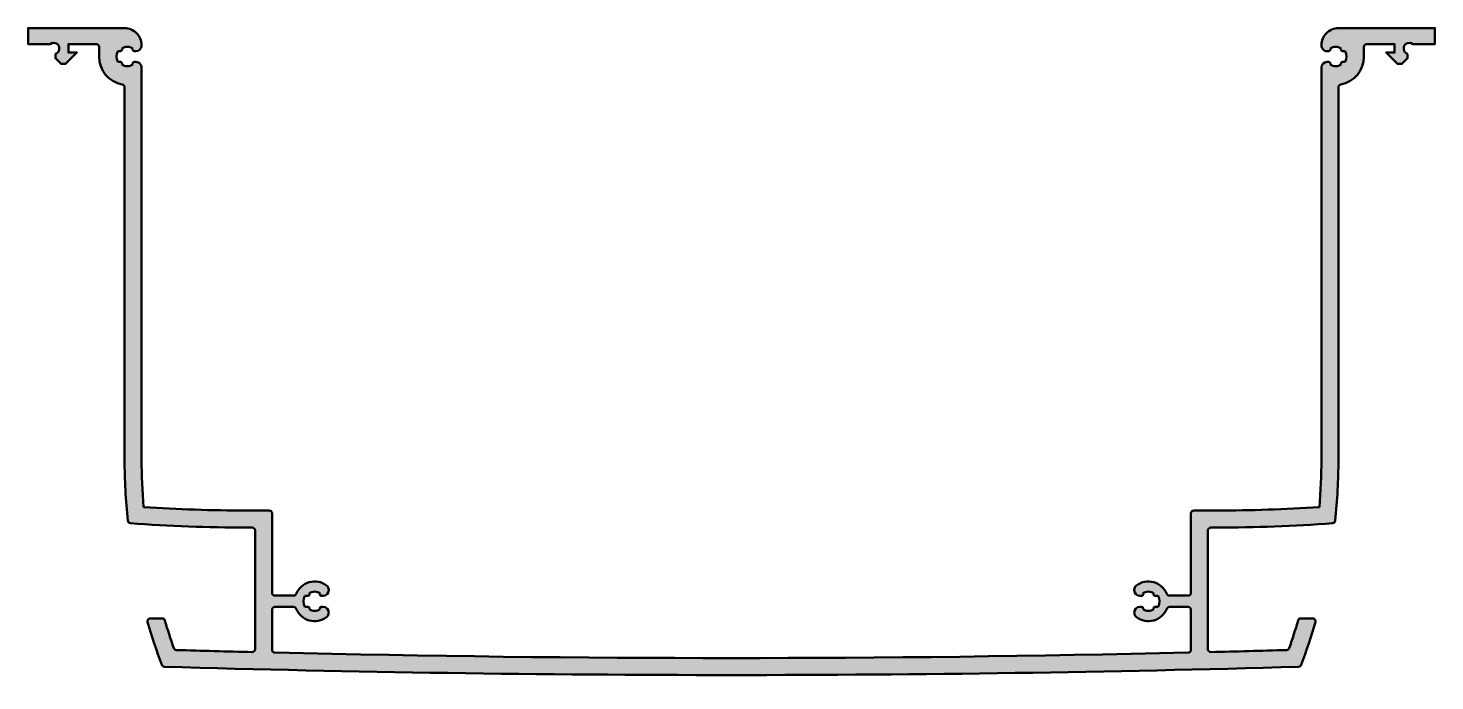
# Model space of a CAD drawing. Extents: x 0 to 248, y -115 to 0.
import ezdxf

# ---------------------------------------------------------------- set-up
doc = ezdxf.new("R2010")
doc.units = 0
doc.layers.add('0S-Alu contour', color=7, linetype='Continuous', lineweight=50)
doc.layers.add('0S-Alu hatch', color=252, linetype='Continuous', lineweight=25)

# ---------------------------------------------------------------- blocks, each defined once
blk = doc.blocks.new('489690__B653A6BA_3A31_480D_9598_BDF18F9A9CA1_')
at = {"layer": '0S-Alu hatch'}
h = blk.add_hatch(color=256, dxfattribs=at)
edge = h.paths.add_edge_path()
edge.add_ellipse((18.99999999999993, -3.050000000000045), major_axis=(-1.000000000000046, 0), ratio=1, start_angle=90, end_angle=180, ccw=False)
edge.add_line((18.99999999999993, -4.050000000000091), (18.72474487139145, -4.050000000000088))
edge.add_ellipse((18.72474487139145, -3.750000000000089), major_axis=(-0.2999999999999994, 0), ratio=1, start_angle=-29.937796411281283, end_angle=90, ccw=False)
edge.add_arc((17.49999999999997, -5.00000000000006), 1.700000000000009, 55.4229183880563, 124.5770816119431)
edge.add_ellipse((16.27525512860851, -3.750000000000074), major_axis=(-0.2999999999999964, 0), ratio=1, start_angle=90, end_angle=209.9377964112806, ccw=False)
edge.add_line((16.27525512860851, -4.05000000000007), (15.79706136340733, -4.050000000000069))
edge.add_arc((17.49999999999998, -5.000000000000058), 1.950000000000005, 150.8446345737174, 209.1553654262817)
edge.add_line((15.79706136340731, -5.95000000000002), (16.27525512860849, -5.950000000000022))
edge.add_ellipse((16.27525512860849, -6.250000000000019), major_axis=(-0.2999999999999971, 0), ratio=1, start_angle=150.0622035887189, end_angle=270, ccw=False)
edge.add_arc((17.49999999999997, -5.000000000000062), 1.699999999999996, 235.422918388056, 304.5770816119431)
edge.add_ellipse((18.72474487139144, -6.250000000000039), major_axis=(-0.3000000000000018, 0), ratio=1, start_angle=-90, end_angle=29.937796411279578, ccw=False)
edge.add_line((18.72474487139144, -5.950000000000035), (18.99999999999992, -5.950000000000037))
edge.add_ellipse((18.99999999999993, -6.950000000000092), major_axis=(-1.000000000000055, 0), ratio=1, start_angle=180, end_angle=270.0000000000008, ccw=False)
edge.add_line((19.99999999999998, -6.950000000000094), (19.99999999999981, -75.99999999999994))
edge.add_arc((120.0000000000007, -75.99999999999999), 100.0000000000009, 180, 184.8157601484034)
edge.add_arc((38.48169568477827, 186.9999993907891), 271.9999999999673, 266.1784294771778, 269.9999999999999)
edge.add_line((38.48169568477798, -85.0000006091782), (42.49999999999983, -85.00000060917822))
edge.add_ellipse((42.49999999999981, -85.50000060917822), major_axis=(-0.5000000000000142, 0), ratio=1, start_angle=180, end_angle=269.9999999999984, ccw=False)
edge.add_line((42.99999999999982, -85.50000060917822), (42.99999999999998, -99.50000000000001))
edge.add_arc((43.49999999999998, -99.50000000000001), 0.5, 180, 270.0000000000008)
edge.add_line((43.49999999999999, -100), (46.79190075645215, -100))
edge.add_arc((46.79190075645215, -99.50000000000001), 0.5, 270, 337.975687162958)
edge.add_ellipse((50.49999999999999, -101), major_axis=(-3.500000000000013, 0), ratio=1, start_angle=233.13010235415618, end_angle=337.9756871629577, ccw=False)
edge.add_ellipse((51.99999999999999, -99.00000000000001), major_axis=(-1.000000000000025, 0), ratio=1, start_angle=180, end_angle=233.13010235415652, ccw=False)
edge.add_line((53, -99.00000000000001), (53, -99.04999999999998))
edge.add_ellipse((51.99999999999997, -99.04999999999998), major_axis=(-1.000000000000028, 0), ratio=1, start_angle=90, end_angle=180, ccw=False)
edge.add_line((51.99999999999997, -100.05), (51.72474487139157, -100.05))
edge.add_ellipse((51.72474487139157, -99.74999999999999), major_axis=(-0.2999999999999971, 0), ratio=1, start_angle=-29.937796411261388, end_angle=90, ccw=False)
edge.add_arc((50.49999999999999, -101), 1.700000000000012, 55.42291838805438, 124.5770816119458)
edge.add_ellipse((49.27525512860841, -99.74999999999997), major_axis=(-0.299999999999993, 0), ratio=1, start_angle=90.00000000000142, end_angle=209.937796411259, ccw=False)
edge.add_line((49.27525512860841, -100.0499999999999), (48.79706136340736, -100.05))
edge.add_arc((50.5, -101), 1.950000000000016, 150.8446345737162, 209.1553654262824)
edge.add_line((48.79706136340733, -101.95), (49.27525512860841, -101.95))
edge.add_ellipse((49.27525512860841, -102.25), major_axis=(-0.2999999999999971, 0), ratio=1, start_angle=150.0622035887411, end_angle=269.99999999999864, ccw=False)
edge.add_arc((50.49999999999999, -101), 1.699999999999977, 235.4229183880531, 304.5770816119467)
edge.add_ellipse((51.72474487139157, -102.25), major_axis=(-0.3000000000000011, 0), ratio=1, start_angle=-90, end_angle=29.937796411264287, ccw=False)
edge.add_line((51.72474487139157, -101.95), (51.99999999999997, -101.95))
edge.add_ellipse((51.99999999999997, -102.95), major_axis=(-1.000000000000028, 0), ratio=1, start_angle=180, end_angle=270, ccw=False)
edge.add_line((53, -102.95), (53.00000000000001, -103))
edge.add_ellipse((51.99999999999995, -103), major_axis=(-1.000000000000056, 0), ratio=1, start_angle=126.86989764584439, end_angle=180, ccw=False)
edge.add_ellipse((50.5, -101), major_axis=(-3.500000000000016, 0), ratio=1, start_angle=22.024312837042316, end_angle=126.86989764584371, ccw=False)
edge.add_arc((46.79190075645215, -102.5), 0.4999999999999914, 22.02431283703875, 90)
edge.add_line((46.79190075645215, -102), (43.49999999999998, -102))
edge.add_arc((43.49999999999997, -102.5), 0.5000000000000142, 89.9999999999992, 180)
edge.add_line((42.99999999999996, -102.5), (42.99999999999982, -109.5459060363168))
edge.add_arc((43.49999999999982, -109.5459060363168), 0.5000000000000071, 180, 268.6419130949335)
edge.add_arc((124.0000000000146, 3285.999999999948), 3396.999999999948, 268.6419130949313, 271.3580869050682)
edge.add_arc((204.4999999999996, -109.5459060363168), 0.5000000000007542, 271.3580869049902, 360)
edge.add_line((205.0000000000004, -109.5459060363168), (204.9999999999995, -102.499999999999))
edge.add_arc((204.4999999999995, -102.4999999999991), 0.5, 0, 89.99999999999675)
edge.add_line((204.4999999999995, -101.9999999999991), (201.2080992435473, -101.9999999999991))
edge.add_arc((201.2080992435473, -102.4999999999991), 0.5, 90, 157.9756871629594)
edge.add_ellipse((197.4999999999994, -100.9999999999991), major_axis=(-3.50000000000003, 0), ratio=1, start_angle=53.130102354157486, end_angle=157.9756871629586, ccw=False)
edge.add_ellipse((195.9999999999995, -102.9999999999991), major_axis=(-1.00000000000009, 0), ratio=1, start_angle=0, end_angle=53.1301023541555, ccw=False)
edge.add_line((194.9999999999995, -102.9999999999991), (194.9999999999995, -102.9499999999992))
edge.add_ellipse((195.9999999999995, -102.9499999999991), major_axis=(-1, 0), ratio=1, start_angle=270, end_angle=360, ccw=False)
edge.add_line((195.9999999999995, -101.9499999999991), (196.2752551286079, -101.9499999999991))
edge.add_ellipse((196.2752551286079, -102.2499999999991), major_axis=(-0.2999999999999971, 0), ratio=1, start_angle=150.062203588735, end_angle=270.0000000000054, ccw=False)
edge.add_arc((197.4999999999995, -100.9999999999991), 1.699999999999988, 235.4229183880545, 304.5770816119476)
edge.add_ellipse((198.724744871391, -102.2499999999991), major_axis=(-0.2999999999999632, 0), ratio=1, start_angle=-90, end_angle=29.937796411265424, ccw=False)
edge.add_line((198.724744871391, -101.9499999999992), (199.2029386365921, -101.9499999999991))
edge.add_arc((197.4999999999995, -100.9999999999991), 1.94999999999998, 330.8446345737185, 389.1553654262852)
edge.add_line((199.2029386365921, -100.0499999999991), (198.724744871391, -100.0499999999991))
edge.add_ellipse((198.724744871391, -99.74999999999916), major_axis=(-0.2999999999999687, 0), ratio=1, start_angle=-29.9377964112752, end_angle=90.00000000001091, ccw=False)
edge.add_arc((197.4999999999994, -100.9999999999991), 1.700000000000028, 55.42291838805454, 124.5770816119457)
edge.add_ellipse((196.2752551286079, -99.74999999999913), major_axis=(-0.2999999999999949, 0), ratio=1, start_angle=90, end_angle=209.9377964112651, ccw=False)
edge.add_line((196.2752551286079, -100.0499999999991), (195.9999999999995, -100.0499999999991))
edge.add_ellipse((195.9999999999995, -99.04999999999914), major_axis=(-1.000000000000028, 0), ratio=1, start_angle=0, end_angle=89.9999999999983, ccw=False)
edge.add_line((194.9999999999995, -99.04999999999914), (194.9999999999994, -98.9999999999992))
edge.add_ellipse((195.9999999999993, -98.99999999999909), major_axis=(-0.9999999999999147, 0), ratio=1, start_angle=306.8698976458432, end_angle=360, ccw=False)
edge.add_ellipse((197.4999999999994, -100.9999999999991), major_axis=(-3.500000000000022, 0), ratio=1, start_angle=202.024312837043, end_angle=306.8698976458442, ccw=False)
edge.add_arc((201.2080992435473, -99.4999999999991), 0.4999999999999704, 202.0243128370433, 270)
edge.add_line((201.2080992435473, -99.99999999999908), (204.4999999999994, -99.99999999999908))
edge.add_arc((204.4999999999994, -99.49999999999905), 0.5000000000000142, 270, 360)
edge.add_line((204.9999999999994, -99.49999999999905), (204.9999999999994, -85.50000060917728))
edge.add_ellipse((205.4999999999995, -85.50000060917726), major_axis=(-0.5, 0), ratio=1, start_angle=270.00000000000324, end_angle=360, ccw=False)
edge.add_line((205.4999999999994, -85.00000060917725), (209.5183043152212, -85.00000060917722))
edge.add_arc((209.5183043152189, 186.9999993907423), 271.9999999999195, 270.0000000000005, 273.8215705228233)
edge.add_arc((127.9999999999988, -75.99999999999915), 100.0000000000005, 355.1842398515967, 360)
edge.add_line((227.9999999999994, -75.99999999999915), (227.9999999999983, -6.949999999998851))
edge.add_ellipse((228.9999999999984, -6.949999999998852), major_axis=(-1.000000000000085, 0), ratio=1, start_angle=270, end_angle=360, ccw=False)
edge.add_line((228.9999999999984, -5.949999999998767), (229.2752551286069, -5.949999999998794))
edge.add_ellipse((229.2752551286069, -6.249999999998792), major_axis=(-0.299999999999998, 0), ratio=1, start_angle=150.0622035887214, end_angle=270, ccw=False)
edge.add_arc((230.4999999999983, -4.9999999999988), 1.699999999999993, 235.422918388058, 304.5770816119443)
edge.add_ellipse((231.7247448713899, -6.249999999998796), major_axis=(-0.3000000000000579, 0), ratio=1, start_angle=-89.9999999999946, end_angle=29.937796411264173, ccw=False)
edge.add_line((231.7247448713899, -5.949999999998738), (232.202938636591, -5.949999999998744))
edge.add_arc((230.4999999999984, -4.999999999998795), 1.950000000000007, 330.8446345737189, 389.1553654262828)
edge.add_line((232.202938636591, -4.049999999998796), (231.7247448713898, -4.049999999998802))
edge.add_ellipse((231.7247448713898, -3.749999999998808), major_axis=(-0.2999999999999941, 0), ratio=1, start_angle=-29.9377964112781, end_angle=90, ccw=False)
edge.add_arc((230.4999999999984, -4.999999999998809), 1.7, 55.42291838805811, 124.577081611944)
edge.add_ellipse((229.2752551286068, -3.749999999998823), major_axis=(-0.3000000000000179, 0), ratio=1, start_angle=90, end_angle=209.9377964112727, ccw=False)
edge.add_line((229.2752551286068, -4.04999999999884), (228.9999999999984, -4.049999999998851))
edge.add_ellipse((228.9999999999984, -3.049999999998787), major_axis=(-1.000000000000063, 0), ratio=1, start_angle=0, end_angle=90.00000000000159, ccw=False)
edge.add_line((227.9999999999983, -3.049999999998787), (227.9999999999983, -2.999999999998763))
edge.add_ellipse((230.9999999999983, -2.999999999998725), major_axis=(-2.999999999999971, 0), ratio=1, start_angle=269.99999999999943, end_angle=360, ccw=False)
edge.add_line((230.9999999999983, 1.2461e-12), (247.9999999999983, 1.4625e-12))
edge.add_line((247.9999999999983, 1.4625e-12), (247.9999999999983, -2.799999999998536))
edge.add_line((247.9999999999983, -2.799999999998536), (244.099999999999, -2.799999999998584))
edge.add_arc((243.4999999999983, -3.599999999998589), 1.000000000000427, 53.13010235412387, 252.5423968762935)
edge.add_line((243.1999999999984, -4.553939201416024), (243.1999999999984, -5.300000000000424))
edge.add_line((243.1999999999984, -5.300000000000424), (242.199999999998, -6.300000000000557))
edge.add_line((242.199999999998, -6.300000000000557), (241.3999999999983, -6.300000000000566))
edge.add_line((241.3999999999983, -6.300000000000566), (239.3999999999985, -4.299999999998639))
edge.add_line((239.3999999999985, -4.299999999998639), (240.9, -4.299999999998621))
edge.add_line((240.9, -4.299999999998621), (240.8999999999998, -2.799999999998621))
edge.add_line((240.8999999999998, -2.799999999998621), (235.9999999999984, -2.799999999998679))
edge.add_arc((235.9999999999984, -3.299999999998679), 0.5, 90, 180)
edge.add_line((235.4999999999984, -3.299999999998679), (235.4999999999984, -4.99999999999869))
edge.add_ellipse((230.4999999999985, -4.999999999998761), major_axis=(-4.999999999999971, 0), ratio=1, start_angle=100.47568169638959, end_angle=180, ccw=False)
edge.add_arc((231.4999999999984, -10.40832691319474), 0.5000000000000061, 100.4756816963864, 180)
edge.add_line((230.9999999999984, -10.40832691319474), (230.9999999999994, -75.99999999999876))
edge.add_ellipse((128.0000000000005, -75.99999999999723), major_axis=(-102.9999999999989, 0), ratio=1, start_angle=173.9856980568864, end_angle=180, ccw=False)
edge.add_ellipse((229.9358166718797, -86.739612629735), major_axis=(-0.4999999999999883, 0), ratio=1, start_angle=94.26564177377031, end_angle=173.9856980568976, ccw=False)
edge.add_ellipse((209.5183043152144, 186.9999993908497), major_axis=(-275.000000000027, 0), ratio=1, start_angle=89.99618632723832, end_angle=94.26564177376582, ccw=False)
edge.add_line((209.4999999999994, -87.99999999999915), (208.4999999981823, -87.99999999999903))
edge.add_arc((208.4999999981823, -88.49999999999908), 0.5000000000000285, 90, 180)
edge.add_line((207.9999999981823, -88.49999999999908), (207.9999999981825, -109.4487185054494))
edge.add_arc((208.4999999981826, -109.4487185054494), 0.5000000000000285, 180, 271.4255830832029)
edge.add_arc((123.9999999994871, 3286.000000011548), 3397.000000011557, 271.4255830832066, 271.6506361152974)
edge.add_arc((221.8363525608184, -109.0906170701212), 0.5000000000007431, 271.650636115081, 340.5752213264021)
edge.add_arc((127.9999999999965, -76.00000000000011), 100.000000000002, 340.5752213265341, 343.5217737207062)
edge.add_ellipse((224.3722236017001, -104.5069205292968), major_axis=(-0.4999999999999582, 0), ratio=1, start_angle=269.99999999999676, end_angle=343.5217737207123, ccw=False)
edge.add_line((224.3722236017002, -104.0069205292968), (226.4561094190514, -104.0069205292968))
edge.add_ellipse((226.4561094190514, -104.5069205292968), major_axis=(-0.5000000000000142, 0), ratio=1, start_angle=163.8521884022441, end_angle=270, ccw=False)
edge.add_ellipse((128.0000000000319, -76.00000000000952), major_axis=(-102.999999999966, 0), ratio=1, start_angle=159.4201101882108, end_angle=163.8521884022414, ccw=False)
edge.add_ellipse((223.9587544891398, -112.0300907144673), major_axis=(-0.5000000000005738, 0), ratio=1, start_angle=91.684965543173, end_angle=159.4201101883213, ccw=False)
edge.add_ellipse((124.0000000000633, 3285.999999999611), major_axis=(-3399.999999999609, 0), ratio=1, start_angle=88.31503445695449, end_angle=91.68496554304329, ccw=False)
edge.add_ellipse((24.04124551085949, -112.0300907144691), major_axis=(-0.5000000000000714, 0), ratio=1, start_angle=20.579889811624184, end_angle=88.31503445662798, ccw=False)
edge.add_ellipse((119.9999999999857, -76.00000000000446), major_axis=(-102.9999999999852, 0), ratio=1, start_angle=16.1478115977593, end_angle=20.579889811788973, ccw=False)
edge.add_ellipse((21.5438905809481, -104.506920529298), major_axis=(-0.5000000000000199, 0), ratio=1, start_angle=-89.9999999999996, end_angle=16.147811597756174, ccw=False)
edge.add_line((21.54389058094809, -104.006920529298), (23.62777639829933, -104.006920529298))
edge.add_ellipse((23.6277763982993, -104.506920529298), major_axis=(-0.5000000000000285, 0), ratio=1, start_angle=196.4782262792973, end_angle=269.99999999999676, ccw=False)
edge.add_arc((120.0000000000018, -75.99999999999957), 100.0000000000014, 196.4782262792949, 199.424778673467)
edge.add_arc((26.1636474391809, -109.0906170701236), 0.5000000000000345, 199.4247786734691, 268.3493638847077)
edge.add_arc((124.0000000003927, 3286.000000012092), 3397.000000012099, 268.3493638847048, 268.5744169167956)
edge.add_arc((39.5000000018171, -109.448718505451), 0.4999999999996123, 268.5744169166814, 360)
edge.add_line((40.00000000181671, -109.448718505451), (40.00000000181702, -88.50000000000006))
edge.add_arc((39.50000000181702, -88.50000000000006), 0.5000000000000071, 0, 89.9999999999992)
edge.add_line((39.50000000181703, -88.00000000000006), (38.4999999999998, -88.00000000000011))
edge.add_ellipse((38.48169568478092, 186.9999993907726), major_axis=(-274.9999999999508, 0), ratio=1, start_angle=85.7343582262339, end_angle=90.00381367276259, ccw=False)
edge.add_ellipse((18.0641833281197, -86.73961262973614), major_axis=(-0.5000000000001198, 0), ratio=1, start_angle=6.014301943125986, end_angle=85.73435822622679, ccw=False)
edge.add_ellipse((119.9999999999913, -75.99999999999903), major_axis=(-102.9999999999915, 0), ratio=1, start_angle=0, end_angle=6.014301943113878, ccw=False)
edge.add_line((16.99999999999985, -75.99999999999841), (16.99999999999997, -10.408326913196))
edge.add_arc((16.49999999999998, -10.408326913196), 0.4999999999999965, 0, 79.52431830361138)
edge.add_ellipse((17.4999999999999, -4.999999999999995), major_axis=(-5.000000000000015, 0), ratio=1, start_angle=0, end_angle=79.52431830361093, ccw=False)
edge.add_line((12.49999999999988, -5.000000000000005), (12.49999999999988, -3.299999999999999))
edge.add_arc((11.99999999999988, -3.299999999999998), 0.5, 0, 89.9999999999998)
edge.add_line((11.99999999999989, -2.799999999999998), (7.099999999998473, -2.799999999999999))
edge.add_line((7.099999999998473, -2.799999999999999), (7.099999999998296, -4.299999999999999))
edge.add_line((7.099999999998296, -4.299999999999999), (8.599999999999891, -4.299999999999999))
edge.add_line((8.599999999999891, -4.299999999999999), (6.600000000000067, -6.300000000001951))
edge.add_line((6.600000000000067, -6.300000000001951), (5.800000000000341, -6.300000000001951))
edge.add_line((5.800000000000341, -6.300000000001951), (4.799999999999883, -5.30000000000183))
edge.add_line((4.799999999999883, -5.30000000000183), (4.799999999999883, -4.55393920141743))
edge.add_arc((4.499999999999996, -3.599999999999999), 1.000000000000429, 287.4576031237075, 486.8698976458769)
edge.add_line((3.89999999999928, -2.8), (-2.04e-14, -2.799999999999999))
edge.add_line((-2.04e-14, -2.799999999999999), (-2.04e-14, 0))
edge.add_line((-2.04e-14, 0), (16.99999999999997, 0))
edge.add_ellipse((16.99999999999998, -3.000000000000003), major_axis=(-3.000000000000003, 0), ratio=1, start_angle=180, end_angle=270.0000000000001, ccw=False)
edge.add_line((19.99999999999998, -3.000000000000002), (19.99999999999998, -3.050000000000041))
at = {"layer": '0S-Alu contour', "color": 7}
for points in [[(3.89999999999928, -2.8), (-2.04e-14, -2.799999999999999), (-2.04e-14, 0), (16.99999999999997, 0)], [(230.9999999999983, 1.2461e-12), (247.9999999999983, 1.4625e-12), (247.9999999999983, -2.799999999998536), (244.099999999999, -2.799999999998584)], [(11.99999999999989, -2.799999999999998), (7.099999999998473, -2.799999999999999), (7.099999999998296, -4.299999999999999), (8.599999999999891, -4.299999999999999), (6.600000000000067, -6.300000000001951), (5.800000000000341, -6.300000000001951), (4.799999999999883, -5.30000000000183), (4.799999999999883, -4.55393920141743)], [(12.49999999999988, -5.000000000000005), (12.49999999999988, -3.299999999999999)], [(16.27525512860851, -4.05000000000007), (15.79706136340733, -4.050000000000069)], [(18.99999999999993, -4.050000000000091), (18.72474487139145, -4.050000000000088)], [(19.99999999999998, -3.000000000000002), (19.99999999999998, -3.050000000000041)], [(227.9999999999983, -3.049999999998787), (227.9999999999983, -2.999999999998763)], [(229.2752551286068, -4.04999999999884), (228.9999999999984, -4.049999999998851)], [(232.202938636591, -4.049999999998796), (231.7247448713898, -4.049999999998802)], [(235.4999999999984, -3.299999999998679), (235.4999999999984, -4.99999999999869)], [(243.1999999999984, -4.553939201416024), (243.1999999999984, -5.300000000000424), (242.199999999998, -6.300000000000557), (241.3999999999983, -6.300000000000566), (239.3999999999985, -4.299999999998639), (240.9, -4.299999999998621), (240.8999999999998, -2.799999999998621), (235.9999999999984, -2.799999999998679)], [(15.79706136340731, -5.95000000000002), (16.27525512860849, -5.950000000000022)], [(18.72474487139144, -5.950000000000035), (18.99999999999992, -5.950000000000037)], [(19.99999999999998, -6.950000000000094), (19.99999999999981, -75.99999999999994)], [(227.9999999999994, -75.99999999999915), (227.9999999999983, -6.949999999998851)], [(228.9999999999984, -5.949999999998767), (229.2752551286069, -5.949999999998794)], [(231.7247448713899, -5.949999999998738), (232.202938636591, -5.949999999998744)], [(16.99999999999985, -75.99999999999841), (16.99999999999997, -10.408326913196)], [(230.9999999999984, -10.40832691319474), (230.9999999999994, -75.99999999999876)], [(38.48169568477798, -85.0000006091782), (42.49999999999983, -85.00000060917822)], [(42.99999999999982, -85.50000060917822), (42.99999999999998, -99.50000000000001)], [(204.9999999999994, -99.49999999999905), (204.9999999999994, -85.50000060917728)], [(205.4999999999994, -85.00000060917725), (209.5183043152212, -85.00000060917722)], [(39.50000000181703, -88.00000000000006), (38.4999999999998, -88.00000000000011)], [(40.00000000181671, -109.448718505451), (40.00000000181702, -88.50000000000006)], [(207.9999999981823, -88.49999999999908), (207.9999999981825, -109.4487185054494)], [(209.4999999999994, -87.99999999999915), (208.4999999981823, -87.99999999999903)], [(53, -99.00000000000001), (53, -99.04999999999998)], [(194.9999999999995, -99.04999999999914), (194.9999999999994, -98.9999999999992)], [(43.49999999999999, -100), (46.79190075645215, -100)], [(49.27525512860841, -100.0499999999999), (48.79706136340736, -100.05)], [(51.99999999999997, -100.05), (51.72474487139157, -100.05)], [(196.2752551286079, -100.0499999999991), (195.9999999999995, -100.0499999999991)], [(199.2029386365921, -100.0499999999991), (198.724744871391, -100.0499999999991)], [(201.2080992435473, -99.99999999999908), (204.4999999999994, -99.99999999999908)], [(21.54389058094809, -104.006920529298), (23.62777639829933, -104.006920529298)], [(42.99999999999996, -102.5), (42.99999999999982, -109.5459060363168)], [(46.79190075645215, -102), (43.49999999999998, -102)], [(48.79706136340733, -101.95), (49.27525512860841, -101.95)], [(51.72474487139157, -101.95), (51.99999999999997, -101.95)], [(53, -102.95), (53.00000000000001, -103)], [(194.9999999999995, -102.9999999999991), (194.9999999999995, -102.9499999999992)], [(195.9999999999995, -101.9499999999991), (196.2752551286079, -101.9499999999991)], [(198.724744871391, -101.9499999999992), (199.2029386365921, -101.9499999999991)], [(204.4999999999995, -101.9999999999991), (201.2080992435473, -101.9999999999991)], [(205.0000000000004, -109.5459060363168), (204.9999999999995, -102.499999999999)], [(224.3722236017002, -104.0069205292968), (226.4561094190514, -104.0069205292968)]]:
    blk.add_lwpolyline(points, dxfattribs=at)
at = {"layer": '0S-Alu contour', "color": 7, "extrusion": (0, 0, -1)}
for centre, radius, start, end in [((-16.99999999999998, -3.000000000000003), 3.000000000000003, 89.99999999999991, 180), ((-230.9999999999983, -2.999999999998725), 2.999999999999971, 0, 90.00000000000055), ((-16.27525512860851, -3.750000000000074), 0.2999999999999965, 150.0622035887194, 270), ((-18.72474487139145, -3.750000000000089), 0.2999999999999994, 270, 29.93779641128136), ((-18.99999999999993, -3.050000000000045), 1.000000000000046, 180, 270), ((-228.9999999999984, -3.049999999998787), 1.000000000000063, 269.9999999999984, 0), ((-229.2752551286068, -3.749999999998823), 0.3000000000000179, 150.0622035887273, 270), ((-231.7247448713898, -3.749999999998808), 0.2999999999999941, 270, 29.93779641127821), ((-17.4999999999999, -4.999999999999995), 5.000000000000015, 280.4756816963891, 0), ((-16.27525512860849, -6.250000000000019), 0.2999999999999971, 90, 209.9377964112812), ((-18.72474487139144, -6.250000000000039), 0.3000000000000018, 330.0622035887204, 90), ((-18.99999999999993, -6.950000000000092), 1.000000000000055, 89.9999999999992, 180), ((-228.9999999999984, -6.949999999998852), 1.000000000000085, 0, 90), ((-229.2752551286069, -6.249999999998792), 0.299999999999998, 90, 209.9377964112786), ((-230.4999999999985, -4.999999999998761), 4.999999999999971, 180, 259.5243183036104), ((-231.7247448713899, -6.249999999998796), 0.3000000000000579, 330.0622035887358, 89.99999999999459), ((-119.9999999999913, -75.99999999999903), 102.9999999999915, 353.9856980568861, 0), ((-128.0000000000005, -75.99999999999723), 102.9999999999989, 180, 186.0143019431137), ((-18.0641833281197, -86.73961262973614), 0.5000000000001198, 274.2656417737732, 353.985698056874), ((-42.49999999999981, -85.50000060917822), 0.5000000000000142, 90.0000000000016, 180), ((-205.4999999999995, -85.50000060917726), 0.5, 0, 89.99999999999675), ((-229.9358166718797, -86.739612629735), 0.4999999999999883, 186.0143019431024, 265.7343582262297), ((-38.48169568478092, 186.9999993907726), 274.9999999999508, 269.9961863272374, 274.2656417737662), ((-209.5183043152144, 186.9999993908497), 275.000000000027, 265.7343582262342, 270.0038136727617), ((-50.49999999999999, -101), 3.500000000000013, 22.02431283704233, 126.8698976458438), ((-51.99999999999997, -99.04999999999998), 1.000000000000028, 180, 270), ((-51.99999999999999, -99.00000000000001), 1.000000000000025, 126.8698976458435, 180), ((-195.9999999999993, -98.99999999999909), 0.9999999999999147, 0, 53.13010235415679), ((-195.9999999999995, -99.04999999999914), 1.000000000000028, 270.0000000000017, 0), ((-197.4999999999994, -100.9999999999991), 3.500000000000022, 53.13010235415579, 157.975687162957), ((-49.27525512860841, -99.74999999999997), 0.299999999999993, 150.062203588741, 269.9999999999986), ((-51.72474487139157, -99.74999999999999), 0.2999999999999971, 270, 29.93779641126135), ((-196.2752551286079, -99.74999999999913), 0.2999999999999949, 150.0622035887349, 270), ((-198.724744871391, -99.74999999999916), 0.2999999999999687, 269.9999999999891, 29.93779641127518), ((-21.5438905809481, -104.506920529298), 0.5000000000000199, 343.8521884022438, 89.99999999999959), ((-23.6277763982993, -104.506920529298), 0.5000000000000285, 90.00000000000325, 163.5217737207027), ((-50.5, -101), 3.500000000000016, 233.1301023541563, 337.9756871629577), ((-49.27525512860841, -102.25), 0.2999999999999971, 90.00000000000136, 209.937796411259), ((-51.72474487139157, -102.25), 0.3000000000000011, 330.0622035887357, 90), ((-51.99999999999997, -102.95), 1.000000000000028, 90, 180), ((-51.99999999999995, -103), 1.000000000000056, 180, 233.1301023541556), ((-195.9999999999995, -102.9499999999991), 1, 0, 90), ((-195.9999999999995, -102.9999999999991), 1.00000000000009, 306.8698976458445, 0), ((-197.4999999999994, -100.9999999999991), 3.50000000000003, 202.0243128370414, 306.8698976458425), ((-196.2752551286079, -102.2499999999991), 0.2999999999999971, 89.99999999999459, 209.9377964112651), ((-198.724744871391, -102.2499999999991), 0.2999999999999632, 330.0622035887346, 90), ((-224.3722236017001, -104.5069205292968), 0.4999999999999582, 16.47822627928771, 90.00000000000325), ((-226.4561094190514, -104.5069205292968), 0.5000000000000142, 90, 196.147811597756), ((-119.9999999999857, -76.00000000000446), 102.9999999999852, 339.420110188211, 343.8521884022407), ((-128.0000000000319, -76.00000000000952), 102.999999999966, 196.1478115977587, 200.5798898117892), ((-24.04124551085949, -112.0300907144691), 0.5000000000000714, 271.6849655433721, 339.4201101883758), ((-124.0000000000633, 3285.999999999611), 3399.999999999609, 268.3150344569567, 271.6849655430455), ((-223.9587544891398, -112.0300907144673), 0.5000000000005738, 200.5798898116787, 268.315034456827)]:
    blk.add_arc(centre, radius, start, end, dxfattribs=at)
at = {"layer": '0S-Alu contour', "color": 7}
for centre, radius, start, end in [((4.499999999999996, -3.599999999999999), 1.000000000000429, 287.4576031237075, 126.8698976458769), ((11.99999999999988, -3.299999999999998), 0.5, 0, 89.9999999999998), ((17.49999999999998, -5.000000000000058), 1.950000000000005, 150.8446345737174, 209.1553654262817), ((17.49999999999997, -5.00000000000006), 1.700000000000009, 55.4229183880563, 124.5770816119431), ((230.4999999999984, -4.999999999998809), 1.7, 55.42291838805811, 124.577081611944), ((230.4999999999984, -4.999999999998795), 1.950000000000007, 330.8446345737189, 29.15536542628283), ((235.9999999999984, -3.299999999998679), 0.5, 90, 180), ((243.4999999999983, -3.599999999998589), 1.000000000000427, 53.13010235412387, 252.5423968762935), ((17.49999999999997, -5.000000000000062), 1.699999999999996, 235.422918388056, 304.5770816119431), ((230.4999999999983, -4.9999999999988), 1.699999999999993, 235.422918388058, 304.5770816119443), ((16.49999999999998, -10.408326913196), 0.4999999999999965, 0, 79.52431830361138), ((231.4999999999984, -10.40832691319474), 0.5000000000000061, 100.4756816963864, 180), ((120.0000000000007, -75.99999999999999), 100.0000000000009, 180, 184.8157601484034), ((127.9999999999988, -75.99999999999915), 100.0000000000005, 355.1842398515967, 0), ((38.48169568477827, 186.9999993907891), 271.9999999999673, 266.1784294771778, 269.9999999999999), ((209.5183043152189, 186.9999993907423), 271.9999999999195, 270.0000000000005, 273.8215705228233), ((39.50000000181702, -88.50000000000006), 0.5000000000000071, 0, 89.9999999999992), ((208.4999999981823, -88.49999999999908), 0.5000000000000285, 90, 180), ((43.49999999999998, -99.50000000000001), 0.5, 180, 270.0000000000008), ((46.79190075645215, -99.50000000000001), 0.5, 270, 337.975687162958), ((50.5, -101), 1.950000000000016, 150.8446345737162, 209.1553654262824), ((50.49999999999999, -101), 1.700000000000012, 55.42291838805438, 124.5770816119458), ((197.4999999999994, -100.9999999999991), 1.700000000000028, 55.42291838805454, 124.5770816119457), ((197.4999999999995, -100.9999999999991), 1.94999999999998, 330.8446345737185, 29.15536542628519), ((201.2080992435473, -99.4999999999991), 0.4999999999999704, 202.0243128370433, 270), ((204.4999999999994, -99.49999999999905), 0.5000000000000142, 270, 0), ((43.49999999999997, -102.5), 0.5000000000000142, 89.9999999999992, 180), ((46.79190075645215, -102.5), 0.4999999999999914, 22.02431283703875, 90), ((50.49999999999999, -101), 1.699999999999977, 235.4229183880531, 304.5770816119467), ((197.4999999999995, -100.9999999999991), 1.699999999999988, 235.4229183880545, 304.5770816119476), ((201.2080992435473, -102.4999999999991), 0.5, 90, 157.9756871629594), ((204.4999999999995, -102.4999999999991), 0.5, 0, 89.99999999999675), ((120.0000000000018, -75.99999999999957), 100.0000000000014, 196.4782262792949, 199.424778673467), ((127.9999999999965, -76.00000000000011), 100.000000000002, 340.5752213265341, 343.5217737207062), ((26.1636474391809, -109.0906170701236), 0.5000000000000345, 199.4247786734691, 268.3493638847077), ((124.0000000003927, 3286.000000012092), 3397.000000012099, 268.3493638847048, 268.5744169167956), ((39.5000000018171, -109.448718505451), 0.4999999999996123, 268.5744169166814, 0), ((43.49999999999982, -109.5459060363168), 0.5000000000000071, 180, 268.6419130949335), ((124.0000000000146, 3285.999999999948), 3396.999999999948, 268.6419130949313, 271.3580869050682), ((204.4999999999996, -109.5459060363168), 0.5000000000007542, 271.3580869049902, 0), ((208.4999999981826, -109.4487185054494), 0.5000000000000285, 180, 271.4255830832029), ((123.9999999994871, 3286.000000011548), 3397.000000011557, 271.4255830832066, 271.6506361152974), ((221.8363525608184, -109.0906170701212), 0.5000000000007431, 271.650636115081, 340.5752213264021)]:
    blk.add_arc(centre, radius, start, end, dxfattribs=at)
blk = doc.blocks.new('489690__D68B6484_AC09_4F5F_AA16_E3FFE5F8EA5B_')
at = {"layer": '0S-Alu contour', "color": 7}
blk.add_blockref('489690__B653A6BA_3A31_480D_9598_BDF18F9A9CA1_', (0, 0), dxfattribs=at)

msp = doc.modelspace()

# ---------------------------------------------------------------- block references
at = {"layer": '0S-Alu contour', "color": 7}
msp.add_blockref('489690__D68B6484_AC09_4F5F_AA16_E3FFE5F8EA5B_', (0, 0), dxfattribs=at)

doc.saveas('drawing.dxf')
